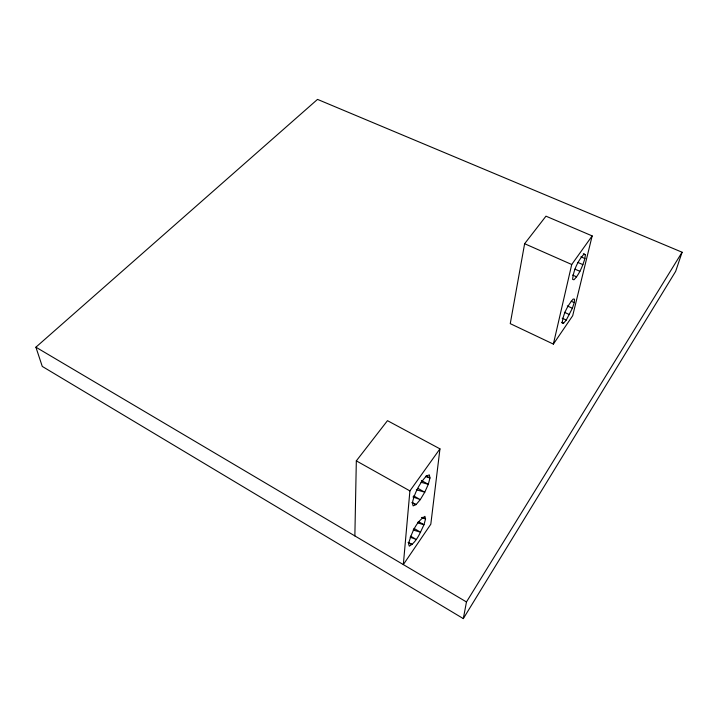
<?xml version="1.0" encoding="UTF-8"?>
<svg xmlns="http://www.w3.org/2000/svg" width="718" height="718" viewBox="0 0 718 718"><rect width="100%" height="100%" fill="white"/><g stroke="black" fill="none" stroke-linecap="round" stroke-linejoin="round"><path stroke-width="1.08" d="M354.863 535.915L356.325 460.866L387.478 420.667L439.954 448.858L430.809 524.212L403.328 564.59L409.906 490.906L439.954 448.858M574.238 302.619L574.553 299.226L573.206 299.011C567.48 305.724 563.056 314.269 562.185 323.118L563.594 323.199L566.26 320.066L572.381 308.246L574.238 302.619L571.178 301.228M584.91 258.57L585.332 254.675L584.048 254.055C577.793 260.912 573.574 270.103 572.587 279.338L573.942 279.796C579.579 273.998 582.513 266.145 584.91 258.57L580.88 256.802M524.625 243.716L510.256 323.647L553.372 344.101L572.695 315.714L592.162 235.899L545.976 216.172L524.625 243.716L571.725 264.502L592.162 235.899M463.316 618.611L466.467 601.953L682.1 252.224L317.518 99.389L35.9 347.189L42.272 366.422L463.316 618.611L675.665 271.35L682.1 252.224M553.372 344.101L571.725 264.502M420.919 482.236L428.296 484.318L429.974 477.991L429.346 474.885L426.537 475.89C419.509 483.394 414.546 492.898 412.365 502.932L413.119 505.876L416.036 504.619L420.29 499.611L424.76 492.198L428.296 484.318L421.421 480.513M416.341 489.739L424.76 492.198L417.912 488.384M417.607 522.848L423.979 524.741L425.559 518.943L424.921 516.359C415.758 522.058 411.423 533.698 408.533 543.723L409.296 546.156C417.023 541.749 420.227 532.37 423.979 524.741L418.226 521.456M413.173 529.992L420.586 532.217L413.9 528.376M425.846 476.581L429.974 477.991L426.142 475.881M412.94 496.946L420.29 499.611L413.631 495.869M421.403 517.436L425.559 518.943L422.678 517.301M410.113 537.199L416.269 539.451L410.525 536.131M583.303 253.795L585.332 254.675M577.909 262.438L582.926 264.646M574.885 269.106L579.893 271.323M572.605 275.057L576.626 276.843M567.292 305.922L572.381 308.246M564.384 312.276L569.464 314.619M562.194 318.182L566.26 320.066M561.673 322.301L563.594 323.199M412.078 502.708L416.036 504.619L412.213 502.465M408.165 542.62L412.15 544.558L408.3 542.314M356.325 460.866L409.906 490.906M35.9 347.189L466.467 601.953"/></g></svg>
